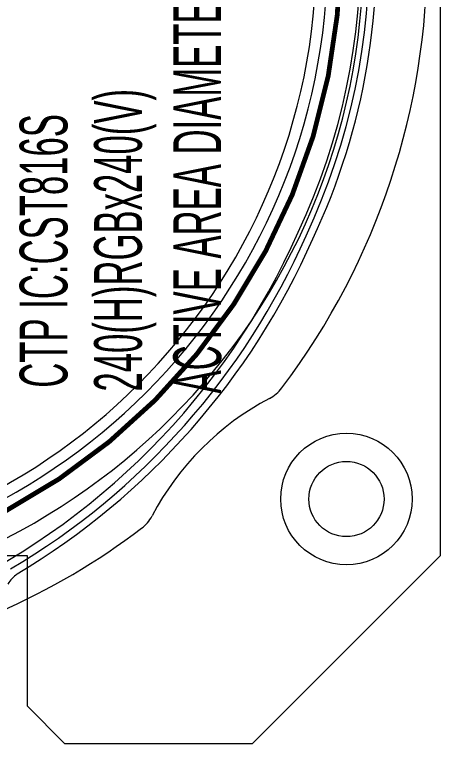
# Model space of a CAD drawing. Header units: millimetres. Extents: x 0 to 240, y 0 to 160.
# Drawn here: x 143.63 to 154.96, y 74.16 to 93.54 of the extents above; entities that cross this region are included whole.
import ezdxf

# ---------------------------------------------------------------- set-up
doc = ezdxf.new("R2010")
doc.units = ezdxf.units.MM
for name, color, linetype in [('BG_OUTLINE', 254, 'Continuous'), ('BG_SILKSCREEN_TOP', 7, 'Continuous'), ('PG_ASSEMBLY_BOTTOM', 12, 'Continuous'), ('PG_SILKSCREEN_BOTTOM', 2, 'Continuous')]:
    doc.layers.add(name, color=color, linetype=linetype)
doc.styles.get("Standard").update_dxf_attribs({"font": 'arial.ttf'})

msp = doc.modelspace()

# ---------------------------------------------------------------- linework, layer by layer
at = {"color": 6, "linetype": 'Continuous', "lineweight": 0}
for radius in [1.75, 1]:
    msp.add_circle((152.459, 80.658), radius, dxfattribs=at)
at = {"layer": 'BG_OUTLINE', "color": 5, "lineweight": 0}
msp.add_lwpolyline([(120.959, 74.158), (125.959, 74.158), (126.959, 75.158), (126.959, 79.158), (143.959, 79.158), (143.959, 75.158), (144.959, 74.158), (149.959, 74.158), (154.959, 79.158), (154.959, 109.158), (149.959, 114.158), (120.959, 114.158), (115.959, 109.158), (115.959, 79.158), (120.959, 74.158)], dxfattribs=at)
at = {"layer": 'BG_SILKSCREEN_TOP', "lineweight": 0}
msp.add_lwpolyline([(152.296, 95.189, 0.127, 0.127, 1), (118.636, 95.189, 0.127, 0.127, 1), (152.296, 95.189, 0.127, 0.127, 0)], format="xyseb", dxfattribs=at)
at = {"layer": 'PG_ASSEMBLY_BOTTOM', "lineweight": 0}
msp.add_lwpolyline([(151.659, 95.158, 1), (119.259, 95.158, 1)], format="xyb", close=True, dxfattribs=at)
at = {"layer": 'PG_SILKSCREEN_BOTTOM', "lineweight": 0}
for points in [[(151.564, 87.576, 0.600009), (132.783, 112.755)], [(152.909, 95.158, 1), (118.009, 95.158, 1), (152.909, 95.158)], [(151.383, 87.661, 0.501661), (138.105, 112.558)], [(151.174, 87.759, 0.501385), (138.085, 112.328)], [(151.959, 95.158, 1), (118.959, 95.158, 1), (151.959, 95.158)], [(151.659, 95.158, 1), (119.259, 95.158, 1), (151.659, 95.158)], [(150.738, 83.613, 0.335328), (150.738, 106.702)], [(141.494, 78.008, 0.185592), (151.172, 87.754)], [(143.522, 78.798, 0.156636), (151.383, 87.661)], [(143.695, 78.665, 0.155515), (151.564, 87.576)], [(150.408, 83.332, 0.1097), (150.738, 83.613)], [(150.408, 83.332, 0.150531), (147.285, 80.209)], [(147.004, 79.879, 0.10972), (147.285, 80.209)], [(143.217, 77.649, 0.057564), (147.004, 79.879)], [(143.695, 78.665, 0.077133), (143.446, 78.397)]]:
    msp.add_lwpolyline(points, format="xyb", dxfattribs=at)

# ---------------------------------------------------------------- texts
at = {"layer": 'BG_SILKSCREEN_TOP', "lineweight": 0, "width": 0.52}
for s, p in [('ACTIVE AREA DIAMETER:32.4mm', (149.123, 83.467)), ('240(H)RGBx240(V)', (147.015, 83.517)), ('CTP IC:CST816S', (145.034, 83.619))]:
    msp.add_text(s, height=1.27, rotation=90, dxfattribs=at).set_placement(p)

doc.saveas('drawing.dxf')
